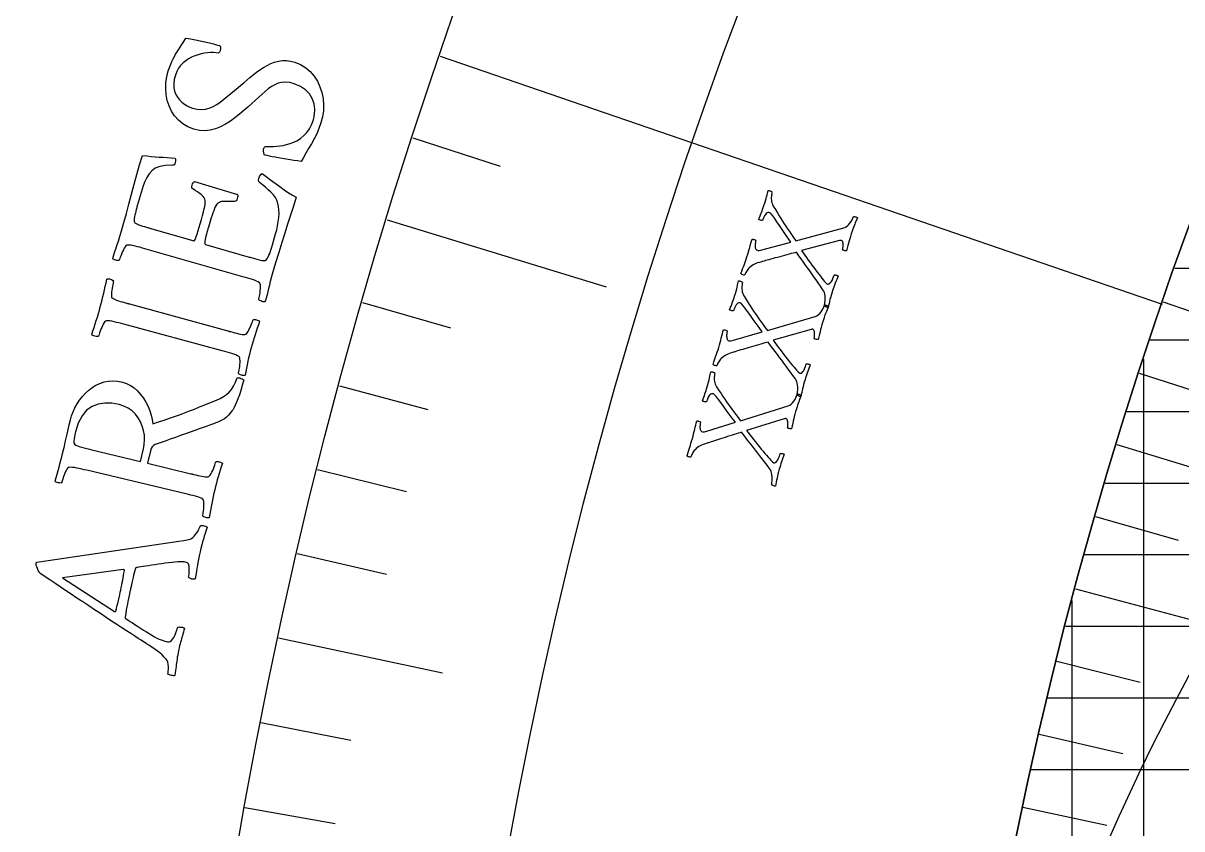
# Model space of a CAD drawing. Header units: millimetres. Extents: x -93 to 93, y -93 to 104.
# Drawn here: x -75.61 to -58.76, y 12.67 to 24.38 of the extents above; entities that cross this region are included whole.
import ezdxf

# ---------------------------------------------------------------- set-up
doc = ezdxf.new("R2010")
doc.units = ezdxf.units.MM
for name, color, linetype in [('ENGRAVE', 7, 'Continuous'), ('ENGRAVE_FINE', 8, 'Continuous'), ('TEXT', 5, 'Continuous')]:
    doc.layers.add(name, color=color, linetype=linetype)

msp = doc.modelspace()

# ---------------------------------------------------------------- linework, layer by layer
at = {"layer": 'ENGRAVE'}
for points in [[(-69.5443, 23.903), (-59.0471, 20.295)], [(-70.3183, 21.5199), (-67.134, 20.5454)], [(0, 20.8125), (-58.8666, 20.8125)], [(-60.31, 16.16), (-58.1991, 15.5944)], [(0, 15.6094), (-60.4548, 15.6094)], [(-71.8968, 15.4471), (-69.5093, 14.9341)]]:
    msp.add_lwpolyline(points, dxfattribs=at)
for radius in [90.65, 90.65, 88.2219, 83.7125, 83.7125, 80.1513, 73.5375, 73.5375, 69.6525, 62.4375, 62.4375]:
    msp.add_circle((0, 0), radius, dxfattribs=at)
for centre, radius, start in [((0, 0), 62.4375, 90), ((-31.2188, 0), 31.2188, 0)]:
    msp.add_arc(centre, radius, start, 180, dxfattribs=at)
at = {"layer": 'ENGRAVE_FINE'}
for points in [[(-69.9413, 22.7151), (-68.6745, 22.3036)], [(-70.675, 20.3178), (-69.3948, 19.9498)], [(-59.0358, 20.3277), (-57.8551, 19.9211)], [(0, 19.7719), (-59.2243, 19.7719)], [(-59.3156, 0), (-59.3156, 19.4961)], [(-59.3816, 19.2942), (-58.194, 18.9084)], [(-71.0113, 19.1091), (-69.7251, 18.763)], [(0, 18.7313), (-59.5616, 18.7313)], [(-59.7093, 18.255), (-58.5151, 17.8899)], [(-71.3271, 17.8942), (-70.0352, 17.5701)], [(0, 17.6906), (-59.8789, 17.6906)], [(-60.0188, 17.2101), (-58.8184, 16.8659)], [(-71.6224, 16.6734), (-70.325, 16.3714)], [(0, 16.65), (-60.1766, 16.65)], [(-60.3563, 0), (-60.3563, 15.9864)], [(-60.5828, 15.105), (-59.3712, 14.8029)], [(0, 14.5688), (-60.714, 14.5688)], [(-72.1504, 14.2155), (-70.8435, 13.958)], [(-60.8372, 14.0454), (-59.6205, 13.7645)], [(0, 13.5281), (-60.9543, 13.5281)], [(-72.3831, 12.9791), (-71.072, 12.744)], [(-61.0731, 12.9815), (-59.8516, 12.7219)]]:
    msp.add_lwpolyline(points, dxfattribs=at)
at = {"layer": 'TEXT'}
for points in [[(-73.4975, 23.6867), (-73.4802, 23.7377), (-73.4629, 23.7837), (-73.4455, 23.8246), (-73.4281, 23.8606), (-73.4101, 23.8941), (-73.3909, 23.9276), (-73.3705, 23.9613), (-73.3489, 23.995), (-73.3254, 24.0308), (-73.2997, 24.0709), (-73.2716, 24.1152), (-73.2411, 24.1637), (-73.1733, 24.1522), (-73.1048, 24.1392), (-73.0355, 24.1248), (-72.9656, 24.1089), (-72.8999, 24.0933), (-72.8431, 24.0794), (-72.7954, 24.0672), (-72.7566, 24.0569), (-72.7487, 24.0541), (-72.7432, 24.0478), (-72.7401, 24.0379), (-72.7392, 24.0246), (-72.7398, 24.0104), (-72.7411, 23.9978), (-72.7429, 23.9868), (-72.7454, 23.9774), (-72.75, 23.9664), (-72.7558, 23.9572), (-72.7629, 23.9498), (-72.7713, 23.9443), (-72.8046, 23.9495), (-72.8416, 23.9522), (-72.8822, 23.9523), (-72.9265, 23.9498), (-72.9727, 23.9442), (-73.0191, 23.9351), (-73.0658, 23.9224), (-73.1126, 23.9063), (-73.1585, 23.8863), (-73.2021, 23.8623), (-73.2436, 23.8342), (-73.2829, 23.802), (-73.3185, 23.7653), (-73.3488, 23.7239), (-73.3739, 23.6776), (-73.3937, 23.6266), (-73.4111, 23.5601), (-73.419, 23.4987), (-73.4172, 23.4423), (-73.4058, 23.3909), (-73.3871, 23.3443), (-73.3632, 23.3023), (-73.3341, 23.2649), (-73.2999, 23.232), (-73.2625, 23.2036), (-73.2243, 23.1796), (-73.185, 23.1601), (-73.1449, 23.1451), (-73.0802, 23.1294), (-73.0183, 23.1243), (-72.9591, 23.1298), (-72.9026, 23.1457), (-72.848, 23.1695), (-72.7944, 23.1989), (-72.7418, 23.2337), (-72.6902, 23.2739), (-72.639, 23.3169), (-72.5871, 23.3599), (-72.5348, 23.4029), (-72.482, 23.4459), (-72.4424, 23.4794), (-72.4009, 23.5146), (-72.3574, 23.5514), (-72.312, 23.59), (-72.2648, 23.6286), (-72.2162, 23.6658), (-72.1662, 23.7015), (-72.1147, 23.7357), (-72.0619, 23.7667), (-72.0077, 23.7924), (-71.9522, 23.813), (-71.8953, 23.8284), (-71.8374, 23.837), (-71.7786, 23.8374), (-71.7192, 23.8296), (-71.6589, 23.8135), (-71.5743, 23.7786), (-71.4991, 23.7329), (-71.4332, 23.6767), (-71.3766, 23.6099), (-71.3297, 23.5356), (-71.2926, 23.4568), (-71.2653, 23.3734), (-71.2479, 23.2854), (-71.2404, 23.1956), (-71.2431, 23.1066), (-71.2559, 23.0184), (-71.2788, 22.931), (-71.3072, 22.8504), (-71.3398, 22.7727), (-71.3764, 22.6979), (-71.4171, 22.626), (-71.4584, 22.5573), (-71.4967, 22.4919), (-71.532, 22.43), (-71.5643, 22.3715), (-71.6173, 22.3773), (-71.6719, 22.3843), (-71.7279, 22.3925), (-71.7855, 22.4017), (-71.8419, 22.4115), (-71.8947, 22.421), (-71.9439, 22.4303), (-71.9894, 22.4394), (-72.0289, 22.4477), (-72.0601, 22.4545), (-72.0828, 22.4598), (-72.0972, 22.4637), (-72.1026, 22.475), (-72.1072, 22.4868), (-72.1109, 22.499), (-72.1138, 22.5117), (-72.1155, 22.5244), (-72.1157, 22.5369), (-72.1143, 22.5491), (-72.1114, 22.5611), (-72.1052, 22.5743), (-72.0961, 22.5833), (-72.0841, 22.5881), (-72.0692, 22.5888), (-72.0413, 22.5871), (-72.008, 22.5868), (-71.9694, 22.5878), (-71.9255, 22.5902), (-71.8781, 22.595), (-71.8288, 22.6034), (-71.7777, 22.6153), (-71.7247, 22.6308), (-71.6719, 22.651), (-71.6213, 22.6768), (-71.5727, 22.7084), (-71.5263, 22.7457), (-71.4837, 22.7901), (-71.4464, 22.8428), (-71.4146, 22.904), (-71.3882, 22.9736), (-71.3702, 23.052), (-71.3671, 23.1297), (-71.3789, 23.2067), (-71.4055, 23.2831), (-71.4473, 23.3536), (-71.5045, 23.413), (-71.5773, 23.4613), (-71.6657, 23.4984), (-71.7324, 23.5159), (-71.794, 23.5232), (-71.8506, 23.5201), (-71.9021, 23.5067), (-71.9506, 23.4854), (-71.9981, 23.4586), (-72.0446, 23.4262), (-72.09, 23.3883), (-72.1357, 23.3468), (-72.1828, 23.3037), (-72.2313, 23.2588), (-72.2812, 23.2122), (-72.3397, 23.1611), (-72.4004, 23.1094), (-72.4632, 23.0571), (-72.5283, 23.0043), (-72.5957, 22.9545), (-72.6653, 22.9112), (-72.7373, 22.8744), (-72.8116, 22.844), (-72.888, 22.8236), (-72.9663, 22.8163), (-73.0465, 22.8224), (-73.1286, 22.8416), (-73.212, 22.8742), (-73.286, 22.9168), (-73.3506, 22.9695), (-73.4056, 23.0323), (-73.4511, 23.1026), (-73.4869, 23.1778), (-73.5129, 23.2578), (-73.5292, 23.3427), (-73.5358, 23.4297), (-73.5327, 23.516), (-73.5199, 23.6017), (-73.4975, 23.6867)], [(-74.1773, 21.3607), (-74.1423, 21.4841), (-74.1067, 21.614), (-74.0703, 21.7503), (-74.0331, 21.8929), (-73.995, 22.0377), (-73.9558, 22.1803), (-73.9157, 22.3207), (-73.8745, 22.4589), (-73.8101, 22.4495), (-73.7478, 22.4422), (-73.6877, 22.4369), (-73.6298, 22.4336), (-73.5726, 22.4311), (-73.5146, 22.4278), (-73.456, 22.4238), (-73.3966, 22.4191), (-73.3923, 22.4068), (-73.391, 22.392), (-73.3927, 22.3748), (-73.3975, 22.3553), (-73.405, 22.336), (-73.414, 22.3227), (-73.4243, 22.3154), (-73.436, 22.3143), (-73.5363, 22.3115), (-73.6201, 22.2975), (-73.6873, 22.2723), (-73.738, 22.2359), (-73.7776, 22.1906), (-73.8116, 22.1389), (-73.8401, 22.0809), (-73.8631, 22.0164), (-73.9494, 21.7247), (-73.953, 21.7121), (-73.9577, 21.695), (-73.9634, 21.6736), (-73.9701, 21.6477), (-73.977, 21.62), (-73.9829, 21.593), (-73.9879, 21.5666), (-73.992, 21.541), (-73.9943, 21.5181), (-73.9938, 21.5), (-73.9905, 21.4868), (-73.9843, 21.4784), (-73.9674, 21.4684), (-73.9475, 21.4588), (-73.9248, 21.4495), (-73.8992, 21.4405), (-73.8719, 21.4318), (-73.8442, 21.4231), (-73.8159, 21.4146), (-73.7872, 21.4061), (-73.7759, 21.4029), (-73.7659, 21.3999), (-73.7571, 21.3974), (-73.7497, 21.3952), (-73.129, 21.2152), (-73.122, 21.2162), (-73.1147, 21.2231), (-73.107, 21.236), (-73.099, 21.2549), (-73.0908, 21.2774), (-73.0827, 21.3014), (-73.0746, 21.3267), (-73.0666, 21.3535), (-73.0152, 21.5285), (-72.9989, 21.5853), (-72.9853, 21.6358), (-72.9746, 21.6798), (-72.9666, 21.7174), (-72.9618, 21.7499), (-72.9604, 21.7786), (-72.9625, 21.8034), (-72.9681, 21.8243), (-72.9771, 21.8429), (-72.9896, 21.8606), (-73.0056, 21.8776), (-73.0251, 21.8937), (-73.0484, 21.9103), (-73.0758, 21.9285), (-73.1074, 21.9485), (-73.143, 21.9702), (-73.1522, 21.9777), (-73.1568, 21.9894), (-73.1568, 22.0053), (-73.1524, 22.0255), (-73.1455, 22.0443), (-73.1375, 22.0595), (-73.1282, 22.071), (-73.1178, 22.0788), (-72.4923, 21.8899), (-72.4889, 21.8796), (-72.4883, 21.8664), (-72.4903, 21.8503), (-72.4951, 21.8313), (-72.5022, 21.8133), (-72.5111, 21.7999), (-72.5218, 21.7913), (-72.5343, 21.7874), (-72.5821, 21.7893), (-72.6229, 21.7903), (-72.6568, 21.7904), (-72.6838, 21.7895), (-72.7056, 21.7879), (-72.7239, 21.7857), (-72.7386, 21.7829), (-72.7498, 21.7795), (-72.7591, 21.7754), (-72.7678, 21.7704), (-72.7762, 21.7647), (-72.784, 21.7581), (-72.7937, 21.7486), (-72.804, 21.7333), (-72.8148, 21.7121), (-72.8262, 21.685), (-72.838, 21.6541), (-72.8497, 21.6216), (-72.8614, 21.5875), (-72.8732, 21.5518), (-72.8846, 21.5157), (-72.8955, 21.4807), (-72.9059, 21.4466), (-72.9157, 21.4136), (-72.9224, 21.3905), (-72.9293, 21.3659), (-72.9364, 21.3397), (-72.9437, 21.312), (-72.9506, 21.2844), (-72.9565, 21.2585), (-72.9614, 21.2345), (-72.9653, 21.2123), (-72.9672, 21.1933), (-72.9662, 21.1791), (-72.9621, 21.1696), (-72.9551, 21.1647), (-72.3208, 20.9807), (-72.317, 20.9796), (-72.3123, 20.9782), (-72.3067, 20.9766), (-72.3003, 20.9748), (-72.2747, 20.9675), (-72.2456, 20.9594), (-72.2131, 20.9505), (-72.1771, 20.9409), (-72.1431, 20.9327), (-72.1169, 20.9285), (-72.0983, 20.928), (-72.0874, 20.9314), (-72.0714, 20.9461), (-72.0573, 20.9635), (-72.0449, 20.9834), (-72.0343, 21.0059), (-72.0239, 21.0333), (-72.012, 21.0678), (-71.9988, 21.1095), (-71.9841, 21.1583), (-71.9372, 21.3173), (-71.9212, 21.3766), (-71.9082, 21.4365), (-71.8984, 21.4967), (-71.8915, 21.5575), (-71.8883, 21.6159), (-71.8894, 21.6692), (-71.8948, 21.7174), (-71.9046, 21.7604), (-71.9199, 21.8052), (-71.9417, 21.8473), (-71.9702, 21.8869), (-72.0052, 21.9239), (-72.0445, 21.9597), (-72.0859, 21.9956), (-72.1293, 22.0318), (-72.1747, 22.0681), (-72.1819, 22.0764), (-72.1853, 22.0881), (-72.1848, 22.1032), (-72.1805, 22.1219), (-72.1706, 22.1494), (-72.1598, 22.1712), (-72.148, 22.187), (-72.1351, 22.197), (-72.0737, 22.1515), (-72.0104, 22.1044), (-71.9452, 22.0557), (-71.8783, 22.0052), (-71.8124, 21.9573), (-71.7506, 21.9159), (-71.6928, 21.8811), (-71.639, 21.8528), (-71.6798, 21.7202), (-71.721, 21.5881), (-71.7628, 21.4567), (-71.805, 21.3258), (-71.8482, 21.1908), (-71.8928, 21.0471), (-71.9386, 20.8946), (-71.9857, 20.7333), (-72.0015, 20.6771), (-72.0158, 20.6238), (-72.0285, 20.5732), (-72.0397, 20.5254), (-72.0506, 20.4786), (-72.0624, 20.4312), (-72.0749, 20.3831), (-72.0884, 20.3343), (-72.0981, 20.3308), (-72.1099, 20.3299), (-72.1237, 20.3316), (-72.1396, 20.336), (-72.155, 20.3418), (-72.1675, 20.348), (-72.1772, 20.3545), (-72.1841, 20.3613), (-72.1809, 20.3737), (-72.1772, 20.3905), (-72.1729, 20.4117), (-72.1681, 20.4374), (-72.1636, 20.4651), (-72.1603, 20.4924), (-72.1583, 20.5194), (-72.1575, 20.5461), (-72.1584, 20.5699), (-72.1613, 20.588), (-72.1663, 20.6005), (-72.1733, 20.6074), (-72.1935, 20.6198), (-72.2172, 20.6315), (-72.2443, 20.6425), (-72.2748, 20.6529), (-72.3076, 20.6631), (-72.3418, 20.6735), (-72.3774, 20.684), (-72.4142, 20.6946), (-73.8379, 21.1015), (-73.875, 21.112), (-73.911, 21.1219), (-73.9461, 21.1314), (-73.9801, 21.1403), (-74.0123, 21.1477), (-74.0417, 21.1527), (-74.0683, 21.1552), (-74.0921, 21.1553), (-74.1031, 21.1534), (-74.1144, 21.1452), (-74.1261, 21.1308), (-74.1383, 21.1101), (-74.1503, 21.0859), (-74.162, 21.0608), (-74.1731, 21.0349), (-74.1838, 21.0082), (-74.1933, 20.9831), (-74.201, 20.9622), (-74.2067, 20.9455), (-74.2106, 20.933), (-74.2201, 20.9306), (-74.2317, 20.93), (-74.2457, 20.9312), (-74.2619, 20.9342), (-74.2777, 20.9388), (-74.2903, 20.9446), (-74.2999, 20.9517), (-74.3063, 20.96), (-74.2898, 21.0116), (-74.2731, 21.0627), (-74.2563, 21.1133), (-74.2394, 21.1634), (-74.2228, 21.2131), (-74.2069, 21.2626), (-74.1917, 21.3118), (-74.1773, 21.3607)], [(-65.0852, 20.9861), (-65.0739, 21.0217), (-65.0635, 21.0558), (-65.0539, 21.0886), (-65.0452, 21.12), (-65.0368, 21.1506), (-65.0284, 21.1809), (-65.0199, 21.2108), (-65.0114, 21.2405), (-65.0059, 21.2406), (-64.9985, 21.2396), (-64.9893, 21.2375), (-64.9783, 21.2341), (-64.9681, 21.2302), (-64.9611, 21.2263), (-64.9575, 21.2223), (-64.9571, 21.2183), (-64.9594, 21.2103), (-64.9617, 21.2003), (-64.9638, 21.1884), (-64.966, 21.1744), (-64.9675, 21.1596), (-64.9679, 21.145), (-64.9671, 21.1306), (-64.9651, 21.1163), (-64.9613, 21.1034), (-64.9549, 21.0929), (-64.9458, 21.085), (-64.9342, 21.0796), (-64.9219, 21.0773), (-64.9069, 21.0774), (-64.8892, 21.08), (-64.8688, 21.085), (-64.4493, 21.1984), (-64.4927, 21.2608), (-64.5346, 21.3217), (-64.575, 21.3811), (-64.614, 21.439), (-64.6503, 21.4924), (-64.6827, 21.5385), (-64.7112, 21.5773), (-64.7359, 21.6086), (-64.7399, 21.6129), (-64.7442, 21.6167), (-64.7487, 21.6198), (-64.7534, 21.6222), (-64.7577, 21.6242), (-64.761, 21.6256), (-64.7634, 21.6266), (-64.7649, 21.6272), (-64.7726, 21.6281), (-64.7818, 21.6261), (-64.7925, 21.6213), (-64.8046, 21.6137), (-64.8177, 21.6006), (-64.8309, 21.5795), (-64.8443, 21.5504), (-64.8579, 21.5132), (-64.8611, 21.5113), (-64.8666, 21.5108), (-64.8746, 21.5119), (-64.885, 21.5144), (-64.8957, 21.5177), (-64.9045, 21.5211), (-64.9115, 21.5246), (-64.9167, 21.5283), (-64.9054, 21.556), (-64.8947, 21.5821), (-64.8847, 21.6066), (-64.8753, 21.6295), (-64.8663, 21.6522), (-64.8573, 21.6762), (-64.8482, 21.7014), (-64.8391, 21.7279), (-64.8271, 21.7646), (-64.8165, 21.7985), (-64.8075, 21.8296), (-64.7999, 21.8577), (-64.7933, 21.8833), (-64.7873, 21.9066), (-64.7817, 21.9275), (-64.7767, 21.946), (-64.7713, 21.9463), (-64.7647, 21.9456), (-64.7566, 21.9441), (-64.7473, 21.9417), (-64.7381, 21.9383), (-64.7305, 21.9341), (-64.7247, 21.9288), (-64.7206, 21.9226), (-64.7222, 21.917), (-64.7241, 21.9084), (-64.7263, 21.8967), (-64.7289, 21.8818), (-64.7311, 21.8648), (-64.732, 21.8466), (-64.7317, 21.8271), (-64.7302, 21.8063), (-64.7268, 21.785), (-64.721, 21.7639), (-64.7128, 21.743), (-64.7023, 21.7222), (-64.6712, 21.6719), (-64.6423, 21.6249), (-64.6156, 21.5814), (-64.591, 21.5413), (-64.5673, 21.5031), (-64.5432, 21.4651), (-64.5187, 21.4275), (-64.4938, 21.3902), (-64.4674, 21.3514), (-64.4386, 21.3093), (-64.4072, 21.264), (-64.3734, 21.2154), (-63.6759, 21.4061), (-63.6513, 21.4153), (-63.6285, 21.4291), (-63.6073, 21.4477), (-63.5879, 21.4709), (-63.5707, 21.4962), (-63.5561, 21.521), (-63.5441, 21.5453), (-63.5348, 21.5692), (-63.5291, 21.5701), (-63.522, 21.5695), (-63.5135, 21.5675), (-63.5035, 21.564), (-63.4939, 21.5602), (-63.4866, 21.5569), (-63.4815, 21.5543), (-63.4788, 21.5524), (-63.49, 21.5255), (-63.5005, 21.5005), (-63.5101, 21.4775), (-63.519, 21.4564), (-63.5276, 21.435), (-63.5367, 21.4114), (-63.546, 21.3854), (-63.5558, 21.357), (-63.5687, 21.3179), (-63.5804, 21.2812), (-63.5908, 21.247), (-63.5999, 21.2152), (-63.6088, 21.1833), (-63.6185, 21.1489), (-63.6288, 21.1117), (-63.6398, 21.072), (-63.6459, 21.0702), (-63.6537, 21.07), (-63.6631, 21.0715), (-63.6742, 21.0746), (-63.6844, 21.0785), (-63.6914, 21.0825), (-63.695, 21.0864), (-63.6954, 21.0904), (-63.6935, 21.0973), (-63.6917, 21.1064), (-63.6901, 21.1176), (-63.6886, 21.1308), (-63.6876, 21.1451), (-63.6876, 21.1593), (-63.6887, 21.1734), (-63.6907, 21.1874), (-63.694, 21.2), (-63.6989, 21.2098), (-63.7054, 21.2169), (-63.7135, 21.2213), (-63.7157, 21.2218), (-63.7185, 21.2221), (-63.7217, 21.2222), (-63.7254, 21.2219), (-63.7292, 21.2215), (-63.7327, 21.2208), (-63.7358, 21.2199), (-63.7386, 21.2187), (-64.2923, 21.0739), (-64.2701, 21.0419), (-64.2465, 21.0085), (-64.2215, 20.9737), (-64.1952, 20.9375), (-64.1683, 20.9009), (-64.1417, 20.8649), (-64.1153, 20.8293), (-64.0892, 20.7943), (-64.0638, 20.7607), (-64.0399, 20.7295), (-64.0174, 20.7007), (-63.9963, 20.6743), (-63.9774, 20.6511), (-63.9616, 20.632), (-63.949, 20.6168), (-63.9394, 20.6057), (-63.9375, 20.6038), (-63.9352, 20.6016), (-63.9325, 20.5989), (-63.9294, 20.5959), (-63.9258, 20.5928), (-63.9219, 20.5902), (-63.9175, 20.588), (-63.9128, 20.5862), (-63.9033, 20.5854), (-63.8929, 20.589), (-63.8815, 20.597), (-63.8691, 20.6092), (-63.8562, 20.6269), (-63.8432, 20.6511), (-63.8302, 20.6818), (-63.8171, 20.7191), (-63.8114, 20.7202), (-63.8041, 20.7201), (-63.7954, 20.7188), (-63.785, 20.7163), (-63.7752, 20.7133), (-63.7677, 20.7105), (-63.7627, 20.7077), (-63.7602, 20.705), (-63.7708, 20.6788), (-63.7814, 20.6524), (-63.7919, 20.6256), (-63.8023, 20.5986), (-63.8125, 20.5715), (-63.8222, 20.5445), (-63.8315, 20.5176), (-63.8403, 20.4908), (-63.8517, 20.4545), (-63.8619, 20.4209), (-63.8708, 20.3898), (-63.8784, 20.3613), (-63.8855, 20.3338), (-63.8925, 20.3058), (-63.8996, 20.2773), (-63.9067, 20.2483), (-63.9129, 20.2485), (-63.9201, 20.25), (-63.9284, 20.2529), (-63.9379, 20.257), (-63.9468, 20.2614), (-63.9537, 20.265), (-63.9585, 20.2679), (-63.9612, 20.2699), (-63.9597, 20.276), (-63.9578, 20.2865), (-63.9555, 20.3014), (-63.9528, 20.3206), (-63.9504, 20.3426), (-63.9493, 20.3659), (-63.9495, 20.3903), (-63.9509, 20.416), (-63.9542, 20.4413), (-63.9603, 20.4646), (-63.969, 20.4859), (-63.9805, 20.5052), (-64.0157, 20.556), (-64.0495, 20.6045), (-64.0818, 20.6506), (-64.1127, 20.6944), (-64.1429, 20.737), (-64.1732, 20.7795), (-64.2037, 20.822), (-64.2344, 20.8645), (-64.2656, 20.9078), (-64.298, 20.9532), (-64.3316, 21.0004), (-64.3663, 21.0496), (-64.389, 21.044), (-64.4144, 21.0374), (-64.4425, 21.03), (-64.4732, 21.0216), (-64.5055, 21.0126), (-64.5386, 21.0036), (-64.5724, 20.9946), (-64.6068, 20.9855), (-64.6411, 20.9764), (-64.6742, 20.9675), (-64.7061, 20.9587), (-64.7369, 20.9501), (-64.7657, 20.942), (-64.7918, 20.9347), (-64.8152, 20.9281), (-64.8359, 20.9223), (-64.8527, 20.9175), (-64.8648, 20.9142), (-64.872, 20.9121), (-64.8745, 20.9114), (-64.9041, 20.9034), (-64.9308, 20.8949), (-64.9547, 20.8859), (-64.9757, 20.8763), (-64.9952, 20.8657), (-65.0143, 20.8535), (-65.0332, 20.8396), (-65.0517, 20.8241), (-65.0634, 20.8129), (-65.0743, 20.8005), (-65.0844, 20.7868), (-65.0936, 20.7719), (-65.1016, 20.7572), (-65.1082, 20.7441), (-65.1133, 20.7326), (-65.1169, 20.7227), (-65.1196, 20.7197), (-65.1248, 20.7186), (-65.1328, 20.7195), (-65.1434, 20.7223), (-65.1542, 20.7263), (-65.1627, 20.7306), (-65.1688, 20.7354), (-65.1727, 20.7405), (-65.1605, 20.7751), (-65.149, 20.8071), (-65.1382, 20.8364), (-65.1281, 20.863), (-65.1181, 20.8896), (-65.1076, 20.919), (-65.0967, 20.9512), (-65.0852, 20.9861)], [(-74.4863, 20.257), (-74.4729, 20.3075), (-74.4603, 20.3576), (-74.4484, 20.4071), (-74.4374, 20.4561), (-74.4265, 20.5054), (-74.415, 20.5558), (-74.403, 20.6071), (-74.3904, 20.6595), (-74.3806, 20.6633), (-74.3688, 20.6643), (-74.355, 20.6627), (-74.3391, 20.6585), (-74.3237, 20.6526), (-74.3111, 20.6464), (-74.3014, 20.6399), (-74.2946, 20.6329), (-74.2978, 20.6202), (-74.3015, 20.6029), (-74.3059, 20.5811), (-74.3107, 20.5547), (-74.3155, 20.5264), (-74.3193, 20.4988), (-74.3222, 20.4719), (-74.3242, 20.4457), (-74.3245, 20.4223), (-74.322, 20.4038), (-74.3167, 20.3901), (-74.3088, 20.3814), (-74.2917, 20.3716), (-74.2717, 20.3623), (-74.2488, 20.3533), (-74.2231, 20.3447), (-74.1953, 20.3363), (-74.1661, 20.3277), (-74.1356, 20.319), (-74.1037, 20.3101), (-74.0986, 20.3087), (-74.0934, 20.3073), (-74.0883, 20.3059), (-74.0832, 20.3045), (-74.078, 20.3031), (-74.0729, 20.3017), (-74.0677, 20.3003), (-74.0626, 20.2989), (-72.6346, 19.9075), (-72.6295, 19.9061), (-72.6243, 19.9047), (-72.6192, 19.9033), (-72.614, 19.9019), (-72.6089, 19.9004), (-72.6038, 19.899), (-72.5986, 19.8976), (-72.5935, 19.8962), (-72.5617, 19.8876), (-72.5313, 19.8796), (-72.5024, 19.8723), (-72.4749, 19.8655), (-72.4491, 19.86), (-72.4255, 19.8561), (-72.4038, 19.854), (-72.3843, 19.8535), (-72.3743, 19.8572), (-72.3634, 19.8661), (-72.3514, 19.8801), (-72.3385, 19.8994), (-72.3256, 19.9219), (-72.3134, 19.9455), (-72.3021, 19.9703), (-72.2916, 19.9962), (-72.2824, 20.0206), (-72.275, 20.041), (-72.2695, 20.0573), (-72.2658, 20.0695), (-72.2564, 20.0718), (-72.2447, 20.0723), (-72.2308, 20.0711), (-72.2146, 20.0681), (-72.1988, 20.0635), (-72.1861, 20.0579), (-72.1765, 20.051), (-72.17, 20.0429), (-72.1872, 19.9935), (-72.204, 19.945), (-72.2202, 19.8976), (-72.2358, 19.8511), (-72.251, 19.8047), (-72.2656, 19.7575), (-72.2798, 19.7095), (-72.2934, 19.6607), (-72.3061, 19.6128), (-72.3182, 19.5644), (-72.3297, 19.5153), (-72.3407, 19.4656), (-72.3513, 19.4154), (-72.3618, 19.3647), (-72.3721, 19.3135), (-72.3823, 19.2618), (-72.392, 19.2581), (-72.4038, 19.257), (-72.4176, 19.2586), (-72.4335, 19.2627), (-72.449, 19.2683), (-72.4617, 19.2743), (-72.4715, 19.2806), (-72.4784, 19.2874), (-72.4754, 19.2998), (-72.472, 19.3167), (-72.468, 19.3379), (-72.4636, 19.3637), (-72.4595, 19.3914), (-72.4566, 19.4188), (-72.455, 19.4458), (-72.4546, 19.4725), (-72.4558, 19.4963), (-72.459, 19.5143), (-72.4642, 19.5268), (-72.4713, 19.5336), (-72.4917, 19.5456), (-72.5155, 19.557), (-72.5428, 19.5676), (-72.5734, 19.5776), (-72.6064, 19.5873), (-72.6408, 19.5972), (-72.6765, 19.6071), (-72.7135, 19.6172), (-74.1431, 20.0029), (-74.1803, 20.0128), (-74.2165, 20.0223), (-74.2517, 20.0312), (-74.2858, 20.0396), (-74.3181, 20.0465), (-74.3476, 20.0511), (-74.3742, 20.0532), (-74.3981, 20.053), (-74.409, 20.0509), (-74.4202, 20.0425), (-74.4317, 20.0279), (-74.4435, 20.0071), (-74.4552, 19.9827), (-74.4665, 19.9575), (-74.4772, 19.9314), (-74.4875, 19.9045), (-74.4967, 19.8793), (-74.504, 19.8583), (-74.5095, 19.8415), (-74.5132, 19.8289), (-74.5226, 19.8263), (-74.5343, 19.8256), (-74.5483, 19.8266), (-74.5645, 19.8294), (-74.5804, 19.8337), (-74.5931, 19.8393), (-74.6028, 19.8462), (-74.6093, 19.8544), (-74.5935, 19.9063), (-74.5776, 19.9577), (-74.5616, 20.0085), (-74.5454, 20.0589), (-74.5295, 20.1088), (-74.5144, 20.1585), (-74.5, 20.2079), (-74.4863, 20.257)], [(-65.4958, 19.6674), (-65.4852, 19.7032), (-65.4754, 19.7376), (-65.4665, 19.7706), (-65.4584, 19.8022), (-65.4507, 19.8329), (-65.4429, 19.8633), (-65.435, 19.8935), (-65.4271, 19.9233), (-65.4216, 19.9236), (-65.4142, 19.9227), (-65.405, 19.9207), (-65.3939, 19.9176), (-65.3836, 19.9139), (-65.3765, 19.9101), (-65.3728, 19.9062), (-65.3724, 19.9022), (-65.3745, 19.8942), (-65.3765, 19.8841), (-65.3785, 19.8721), (-65.3803, 19.8582), (-65.3816, 19.8433), (-65.3816, 19.8287), (-65.3805, 19.8143), (-65.3783, 19.8001), (-65.3742, 19.7872), (-65.3676, 19.7769), (-65.3584, 19.7692), (-65.3467, 19.764), (-65.3343, 19.7619), (-65.3193, 19.7623), (-65.3017, 19.7653), (-65.2814, 19.7707), (-64.8643, 19.8925), (-64.9089, 19.9541), (-64.952, 20.0141), (-64.9936, 20.0727), (-65.0338, 20.1298), (-65.0712, 20.1825), (-65.1045, 20.2279), (-65.1338, 20.2661), (-65.1591, 20.2969), (-65.1632, 20.3012), (-65.1675, 20.3048), (-65.1721, 20.3078), (-65.1768, 20.3102), (-65.1811, 20.312), (-65.1845, 20.3134), (-65.187, 20.3144), (-65.1884, 20.3149), (-65.1961, 20.3157), (-65.2053, 20.3135), (-65.2159, 20.3085), (-65.2279, 20.3006), (-65.2407, 20.2873), (-65.2535, 20.2659), (-65.2663, 20.2365), (-65.2791, 20.1991), (-65.2822, 20.1971), (-65.2878, 20.1965), (-65.2958, 20.1974), (-65.3062, 20.1997), (-65.317, 20.2028), (-65.3259, 20.206), (-65.3329, 20.2094), (-65.3382, 20.2129), (-65.3275, 20.2408), (-65.3173, 20.2672), (-65.3078, 20.2919), (-65.2989, 20.315), (-65.2903, 20.3379), (-65.2818, 20.362), (-65.2732, 20.3874), (-65.2647, 20.4141), (-65.2534, 20.4511), (-65.2435, 20.4852), (-65.2351, 20.5164), (-65.2281, 20.5447), (-65.222, 20.5704), (-65.2164, 20.5938), (-65.2113, 20.6148), (-65.2066, 20.6335), (-65.2013, 20.6338), (-65.1946, 20.6333), (-65.1866, 20.6319), (-65.1772, 20.6297), (-65.1679, 20.6265), (-65.1603, 20.6224), (-65.1544, 20.6173), (-65.1502, 20.6111), (-65.1516, 20.6056), (-65.1533, 20.5969), (-65.1553, 20.5851), (-65.1576, 20.5702), (-65.1594, 20.5532), (-65.16, 20.5349), (-65.1593, 20.5154), (-65.1573, 20.4947), (-65.1535, 20.4735), (-65.1473, 20.4525), (-65.1387, 20.4317), (-65.1277, 20.4111), (-65.0957, 20.3615), (-65.0658, 20.3151), (-65.0382, 20.2722), (-65.0128, 20.2326), (-64.9883, 20.1948), (-64.9635, 20.1574), (-64.9382, 20.1202), (-64.9126, 20.0834), (-64.8855, 20.0452), (-64.8558, 20.0037), (-64.8235, 19.959), (-64.7887, 19.9111), (-64.0952, 20.1159), (-64.0708, 20.1255), (-64.0482, 20.1398), (-64.0275, 20.1588), (-64.0086, 20.1824), (-63.9918, 20.208), (-63.9778, 20.2332), (-63.9663, 20.2577), (-63.9574, 20.2818), (-63.9518, 20.2828), (-63.9446, 20.2823), (-63.9361, 20.2805), (-63.926, 20.2772), (-63.9163, 20.2736), (-63.909, 20.2705), (-63.9039, 20.268), (-63.9011, 20.2661), (-63.9118, 20.239), (-63.9217, 20.2138), (-63.9309, 20.1906), (-63.9393, 20.1693), (-63.9475, 20.1478), (-63.9561, 20.1239), (-63.9649, 20.0977), (-63.9741, 20.0692), (-63.9862, 20.0298), (-63.9972, 19.9929), (-64.0069, 19.9585), (-64.0154, 19.9265), (-64.0237, 19.8945), (-64.0326, 19.8598), (-64.0422, 19.8225), (-64.0524, 19.7825), (-64.0585, 19.7806), (-64.0662, 19.7803), (-64.0756, 19.7816), (-64.0868, 19.7845), (-64.0971, 19.7882), (-64.1041, 19.792), (-64.1078, 19.7959), (-64.1083, 19.7998), (-64.1065, 19.8068), (-64.1049, 19.8159), (-64.1035, 19.8271), (-64.1023, 19.8404), (-64.1016, 19.8546), (-64.1019, 19.8688), (-64.1033, 19.8829), (-64.1055, 19.8969), (-64.1091, 19.9094), (-64.1142, 19.9192), (-64.1209, 19.9261), (-64.1291, 19.9303), (-64.1313, 19.9308), (-64.134, 19.931), (-64.1373, 19.931), (-64.141, 19.9307), (-64.1447, 19.9302), (-64.1482, 19.9294), (-64.1513, 19.9284), (-64.1541, 19.9272), (-64.7048, 19.7713), (-64.6819, 19.7397), (-64.6576, 19.7068), (-64.632, 19.6725), (-64.6049, 19.6369), (-64.5773, 19.6008), (-64.55, 19.5653), (-64.5229, 19.5303), (-64.496, 19.4958), (-64.47, 19.4627), (-64.4454, 19.432), (-64.4223, 19.4037), (-64.4007, 19.3778), (-64.3814, 19.355), (-64.3652, 19.3361), (-64.3523, 19.3212), (-64.3425, 19.3103), (-64.3406, 19.3085), (-64.3382, 19.3063), (-64.3355, 19.3037), (-64.3323, 19.3007), (-64.3287, 19.2977), (-64.3247, 19.2951), (-64.3203, 19.293), (-64.3155, 19.2913), (-64.306, 19.2908), (-64.2957, 19.2946), (-64.2844, 19.3027), (-64.2723, 19.3152), (-64.2597, 19.3332), (-64.2473, 19.3576), (-64.2348, 19.3886), (-64.2225, 19.4261), (-64.2168, 19.4273), (-64.2096, 19.4274), (-64.2008, 19.4263), (-64.1904, 19.424), (-64.1805, 19.4212), (-64.173, 19.4185), (-64.1679, 19.4158), (-64.1653, 19.4132), (-64.1754, 19.3868), (-64.1854, 19.3601), (-64.1954, 19.3332), (-64.2053, 19.3059), (-64.2149, 19.2786), (-64.2241, 19.2514), (-64.2328, 19.2244), (-64.2411, 19.1974), (-64.2518, 19.1609), (-64.2613, 19.1271), (-64.2695, 19.0958), (-64.2766, 19.0672), (-64.2831, 19.0396), (-64.2896, 19.0114), (-64.2961, 18.9828), (-64.3026, 18.9536), (-64.3087, 18.9537), (-64.316, 18.9551), (-64.3244, 18.9578), (-64.3339, 18.9617), (-64.3429, 18.966), (-64.3499, 18.9694), (-64.3547, 18.9721), (-64.3575, 18.9741), (-64.3561, 18.9803), (-64.3545, 18.9908), (-64.3524, 19.0057), (-64.3501, 19.025), (-64.3482, 19.0471), (-64.3476, 19.0703), (-64.3482, 19.0948), (-64.3501, 19.1204), (-64.354, 19.1456), (-64.3605, 19.1688), (-64.3697, 19.1899), (-64.3815, 19.209), (-64.4178, 19.2591), (-64.4525, 19.3068), (-64.4858, 19.3523), (-64.5175, 19.3955), (-64.5486, 19.4375), (-64.5798, 19.4794), (-64.6111, 19.5212), (-64.6426, 19.5631), (-64.6747, 19.6058), (-64.7081, 19.6504), (-64.7425, 19.697), (-64.7782, 19.7455), (-64.8009, 19.7394), (-64.8261, 19.7324), (-64.854, 19.7243), (-64.8845, 19.7153), (-64.9167, 19.7057), (-64.9496, 19.696), (-64.9832, 19.6863), (-65.0174, 19.6765), (-65.0515, 19.6667), (-65.0844, 19.6572), (-65.1161, 19.6478), (-65.1467, 19.6386), (-65.1754, 19.6298), (-65.2013, 19.622), (-65.2246, 19.6149), (-65.2451, 19.6087), (-65.2619, 19.6036), (-65.2739, 19.6), (-65.2811, 19.5978), (-65.2835, 19.5971), (-65.313, 19.5885), (-65.3395, 19.5794), (-65.3632, 19.5699), (-65.3841, 19.56), (-65.4033, 19.5489), (-65.4222, 19.5363), (-65.4407, 19.5221), (-65.459, 19.5062), (-65.4705, 19.4948), (-65.4811, 19.4821), (-65.4909, 19.4683), (-65.4998, 19.4532), (-65.5075, 19.4383), (-65.5138, 19.4251), (-65.5187, 19.4135), (-65.5221, 19.4035), (-65.5247, 19.4004), (-65.53, 19.3992), (-65.5379, 19.3999), (-65.5486, 19.4025), (-65.5594, 19.4063), (-65.568, 19.4105), (-65.5743, 19.4151), (-65.5782, 19.4201), (-65.5667, 19.455), (-65.5559, 19.4872), (-65.5456, 19.5167), (-65.5361, 19.5435), (-65.5267, 19.5704), (-65.5168, 19.5999), (-65.5065, 19.6323), (-65.4958, 19.6674)], [(-74.9206, 18.6161), (-74.9036, 18.674), (-74.8817, 18.7316), (-74.8548, 18.7889), (-74.8228, 18.8458), (-74.7865, 18.9008), (-74.7465, 18.9522), (-74.7027, 19.0001), (-74.6553, 19.0444), (-74.6043, 19.0838), (-74.5501, 19.117), (-74.4927, 19.1439), (-74.4321, 19.1645), (-74.3685, 19.1775), (-74.3026, 19.1814), (-74.2341, 19.1763), (-74.1631, 19.1622), (-74.1045, 19.1425), (-74.0489, 19.1146), (-73.9963, 19.0784), (-73.9468, 19.034), (-73.9011, 18.9836), (-73.8601, 18.9294), (-73.8236, 18.8713), (-73.7918, 18.8094), (-73.7654, 18.7458), (-73.7452, 18.6827), (-73.7313, 18.6201), (-73.7236, 18.5579), (-73.6398, 18.5842), (-73.5593, 18.6103), (-73.482, 18.6362), (-73.4079, 18.662), (-73.3355, 18.688), (-73.263, 18.7149), (-73.1905, 18.7427), (-73.118, 18.7712), (-73.0435, 18.801), (-72.9652, 18.8325), (-72.8829, 18.8656), (-72.7968, 18.9004), (-72.7421, 18.9253), (-72.6931, 18.9532), (-72.6497, 18.9842), (-72.6119, 19.0182), (-72.5784, 19.0576), (-72.5479, 19.1048), (-72.5203, 19.1598), (-72.4956, 19.2227), (-72.4858, 19.226), (-72.4736, 19.2259), (-72.4591, 19.2226), (-72.4423, 19.2158), (-72.4262, 19.2081), (-72.4139, 19.2019), (-72.4053, 19.1971), (-72.4004, 19.1938), (-72.4223, 19.1141), (-72.4437, 19.0419), (-72.4647, 18.977), (-72.4854, 18.9195), (-72.5052, 18.8696), (-72.5237, 18.8272), (-72.5408, 18.7924), (-72.5567, 18.7653), (-72.5693, 18.7485), (-72.5848, 18.7289), (-72.6032, 18.7063), (-72.6243, 18.6809), (-72.6496, 18.6549), (-72.6807, 18.6307), (-72.7174, 18.6085), (-72.7598, 18.5882), (-72.78, 18.5801), (-72.8077, 18.5695), (-72.8429, 18.5561), (-72.8857, 18.5401), (-72.9347, 18.522), (-72.9887, 18.5024), (-73.0476, 18.4813), (-73.1115, 18.4586), (-73.1789, 18.4348), (-73.2487, 18.41), (-73.3206, 18.3844), (-73.3949, 18.3579), (-73.4698, 18.3312), (-73.5439, 18.3052), (-73.6171, 18.2798), (-73.6894, 18.2551), (-73.7117, 18.2427), (-73.7303, 18.2229), (-73.7452, 18.1958), (-73.7565, 18.1614), (-73.7998, 17.9846), (-73.1719, 17.8316), (-73.1667, 17.8303), (-73.1616, 17.829), (-73.1564, 17.8278), (-73.1512, 17.8265), (-73.146, 17.8253), (-73.1409, 17.824), (-73.1357, 17.8227), (-73.1305, 17.8215), (-73.0985, 17.8138), (-73.0679, 17.8067), (-73.0387, 17.8001), (-73.0111, 17.7942), (-72.9852, 17.7893), (-72.9614, 17.7862), (-72.9397, 17.7846), (-72.9202, 17.7847), (-72.9103, 17.7887), (-72.8996, 17.7979), (-72.8881, 17.8123), (-72.8757, 17.832), (-72.8634, 17.8548), (-72.8519, 17.8787), (-72.8413, 17.9038), (-72.8316, 17.93), (-72.8231, 17.9547), (-72.8163, 17.9752), (-72.8112, 17.9917), (-72.8078, 18.004), (-72.7985, 18.0066), (-72.7869, 18.0074), (-72.7729, 18.0066), (-72.7566, 18.004), (-72.7407, 18), (-72.7278, 17.9946), (-72.718, 17.988), (-72.7113, 17.9801), (-72.7272, 17.9302), (-72.7425, 17.8813), (-72.7574, 17.8334), (-72.7717, 17.7866), (-72.7855, 17.7398), (-72.7988, 17.6922), (-72.8116, 17.6438), (-72.8238, 17.5946), (-72.8351, 17.5464), (-72.8458, 17.4976), (-72.856, 17.4482), (-72.8655, 17.3982), (-72.8747, 17.3477), (-72.8837, 17.2967), (-72.8926, 17.2453), (-72.9014, 17.1933), (-72.911, 17.1894), (-72.9227, 17.188), (-72.9366, 17.1891), (-72.9526, 17.1927), (-72.9682, 17.1979), (-72.981, 17.2035), (-72.991, 17.2096), (-72.9981, 17.2161), (-72.9955, 17.2287), (-72.9925, 17.2456), (-72.9892, 17.267), (-72.9855, 17.2928), (-72.9822, 17.3207), (-72.9801, 17.3481), (-72.9793, 17.3752), (-72.9796, 17.4019), (-72.9815, 17.4256), (-72.9852, 17.4436), (-72.9907, 17.4559), (-72.998, 17.4625), (-73.0188, 17.4739), (-73.0429, 17.4846), (-73.0705, 17.4945), (-73.1014, 17.5036), (-73.1346, 17.5123), (-73.1693, 17.5212), (-73.2052, 17.5301), (-73.2425, 17.5392), (-74.6833, 17.8805), (-74.7208, 17.8894), (-74.7573, 17.8977), (-74.7927, 17.9056), (-74.8271, 17.9131), (-74.8595, 17.9191), (-74.8891, 17.9228), (-74.9158, 17.9242), (-74.9396, 17.9233), (-74.9505, 17.9208), (-74.9615, 17.9122), (-74.9726, 17.8973), (-74.9838, 17.8761), (-74.9948, 17.8515), (-75.0052, 17.8263), (-75.0151, 17.8005), (-75.0244, 17.7741), (-75.0327, 17.7494), (-75.0393, 17.7287), (-75.0442, 17.7121), (-75.0475, 17.6995), (-75.0569, 17.6967), (-75.0685, 17.6956), (-75.0825, 17.6962), (-75.0988, 17.6985), (-75.1148, 17.7024), (-75.1277, 17.7077), (-75.1375, 17.7143), (-75.1443, 17.7223), (-75.13, 17.7745), (-75.1157, 17.826), (-75.1012, 17.8767), (-75.0867, 17.9267), (-75.0724, 17.9763), (-75.0588, 18.0259), (-75.0459, 18.0753), (-75.0336, 18.1247), (-75.0213, 18.1769), (-75.0088, 18.2311), (-74.9962, 18.2874), (-74.9835, 18.3458), (-74.9701, 18.4073), (-74.9551, 18.4728), (-74.9386, 18.5424), (-74.9206, 18.6161)], [(-65.8796, 18.3408), (-65.8697, 18.3768), (-65.8607, 18.4114), (-65.8524, 18.4446), (-65.8449, 18.4763), (-65.8378, 18.5072), (-65.8307, 18.5377), (-65.8234, 18.568), (-65.8161, 18.598), (-65.8106, 18.5984), (-65.8032, 18.5977), (-65.7939, 18.5959), (-65.7828, 18.593), (-65.7724, 18.5895), (-65.7653, 18.5858), (-65.7615, 18.582), (-65.761, 18.578), (-65.7629, 18.5699), (-65.7647, 18.5598), (-65.7664, 18.5478), (-65.768, 18.5338), (-65.7689, 18.519), (-65.7687, 18.5043), (-65.7673, 18.4899), (-65.7648, 18.4758), (-65.7605, 18.463), (-65.7536, 18.4529), (-65.7443, 18.4453), (-65.7325, 18.4403), (-65.7201, 18.4385), (-65.7051, 18.4392), (-65.6875, 18.4425), (-65.6673, 18.4484), (-65.2528, 18.5786), (-65.2986, 18.6392), (-65.3429, 18.6984), (-65.3857, 18.7561), (-65.427, 18.8124), (-65.4655, 18.8643), (-65.4997, 18.9091), (-65.5298, 18.9466), (-65.5556, 18.9769), (-65.5599, 18.9811), (-65.5643, 18.9847), (-65.5689, 18.9876), (-65.5736, 18.9898), (-65.578, 18.9916), (-65.5815, 18.9929), (-65.5839, 18.9938), (-65.5854, 18.9943), (-65.5931, 18.9949), (-65.6022, 18.9926), (-65.6127, 18.9874), (-65.6246, 18.9792), (-65.637, 18.9657), (-65.6494, 18.944), (-65.6616, 18.9144), (-65.6737, 18.8767), (-65.6768, 18.8746), (-65.6824, 18.8739), (-65.6904, 18.8747), (-65.7008, 18.8768), (-65.7116, 18.8797), (-65.7206, 18.8827), (-65.7277, 18.8859), (-65.7331, 18.8893), (-65.7229, 18.9175), (-65.7133, 18.944), (-65.7043, 18.9689), (-65.6958, 18.9921), (-65.6877, 19.0152), (-65.6797, 19.0396), (-65.6716, 19.0651), (-65.6636, 19.092), (-65.6531, 19.1292), (-65.6439, 19.1634), (-65.6361, 19.1948), (-65.6297, 19.2233), (-65.6241, 19.2491), (-65.619, 19.2726), (-65.6143, 19.2937), (-65.61, 19.3125), (-65.6047, 19.3129), (-65.598, 19.3125), (-65.5899, 19.3113), (-65.5805, 19.3093), (-65.5711, 19.3063), (-65.5635, 19.3023), (-65.5574, 19.2973), (-65.5531, 19.2913), (-65.5544, 19.2857), (-65.556, 19.277), (-65.5577, 19.2651), (-65.5597, 19.2502), (-65.5612, 19.2331), (-65.5614, 19.2149), (-65.5603, 19.1954), (-65.5579, 19.1747), (-65.5537, 19.1536), (-65.5471, 19.1327), (-65.5381, 19.1121), (-65.5266, 19.0918), (-65.4936, 19.0427), (-65.4628, 18.997), (-65.4343, 18.9546), (-65.4081, 18.9156), (-65.3829, 18.8783), (-65.3573, 18.8414), (-65.3313, 18.8048), (-65.3049, 18.7685), (-65.277, 18.7308), (-65.2465, 18.6899), (-65.2134, 18.6459), (-65.1776, 18.5986), (-64.4883, 18.8174), (-64.4642, 18.8276), (-64.4419, 18.8423), (-64.4215, 18.8617), (-64.4031, 18.8857), (-64.3869, 18.9117), (-64.3733, 18.937), (-64.3623, 18.9618), (-64.354, 18.9861), (-64.3483, 18.9872), (-64.3412, 18.9869), (-64.3326, 18.9852), (-64.3224, 18.9822), (-64.3127, 18.9787), (-64.3053, 18.9758), (-64.3001, 18.9734), (-64.2973, 18.9715), (-64.3074, 18.9442), (-64.3169, 18.9188), (-64.3256, 18.8954), (-64.3336, 18.874), (-64.3414, 18.8523), (-64.3494, 18.8283), (-64.3578, 18.8019), (-64.3663, 18.7732), (-64.3777, 18.7336), (-64.3879, 18.6964), (-64.3969, 18.6618), (-64.4047, 18.6297), (-64.4124, 18.5975), (-64.4206, 18.5627), (-64.4294, 18.5252), (-64.4388, 18.485), (-64.4448, 18.483), (-64.4526, 18.4825), (-64.4621, 18.4836), (-64.4732, 18.4862), (-64.4836, 18.4898), (-64.4907, 18.4934), (-64.4945, 18.4972), (-64.495, 18.5011), (-64.4934, 18.5082), (-64.492, 18.5173), (-64.4908, 18.5285), (-64.4899, 18.5418), (-64.4895, 18.5561), (-64.4901, 18.5703), (-64.4917, 18.5843), (-64.4943, 18.5983), (-64.4981, 18.6107), (-64.5034, 18.6204), (-64.5102, 18.6272), (-64.5185, 18.6312), (-64.5207, 18.6317), (-64.5234, 18.6318), (-64.5267, 18.6317), (-64.5304, 18.6314), (-64.5341, 18.6308), (-64.5376, 18.63), (-64.5407, 18.6289), (-64.5434, 18.6276), (-65.0909, 18.4606), (-65.0673, 18.4295), (-65.0424, 18.397), (-65.0161, 18.3633), (-64.9883, 18.3282), (-64.96, 18.2928), (-64.9319, 18.2578), (-64.9041, 18.2233), (-64.8766, 18.1894), (-64.8499, 18.1568), (-64.8247, 18.1267), (-64.801, 18.0988), (-64.7789, 18.0733), (-64.7591, 18.0509), (-64.7426, 18.0324), (-64.7293, 18.0177), (-64.7193, 18.007), (-64.7174, 18.0052), (-64.715, 18.0031), (-64.7122, 18.0005), (-64.7089, 17.9976), (-64.7052, 17.9947), (-64.7012, 17.9922), (-64.6967, 17.9902), (-64.6919, 17.9886), (-64.6825, 17.9882), (-64.6722, 17.9922), (-64.6611, 18.0006), (-64.6492, 18.0134), (-64.637, 18.0316), (-64.6251, 18.0563), (-64.6133, 18.0875), (-64.6017, 18.1253), (-64.596, 18.1266), (-64.5888, 18.1268), (-64.58, 18.1258), (-64.5696, 18.1238), (-64.5596, 18.1212), (-64.552, 18.1186), (-64.5469, 18.116), (-64.5443, 18.1135), (-64.5538, 18.0869), (-64.5633, 18.06), (-64.5727, 18.0329), (-64.5821, 18.0054), (-64.5911, 17.9779), (-64.5998, 17.9505), (-64.6079, 17.9233), (-64.6157, 17.8962), (-64.6256, 17.8595), (-64.6344, 17.8255), (-64.642, 17.794), (-64.6485, 17.7653), (-64.6545, 17.7375), (-64.6604, 17.7093), (-64.6663, 17.6805), (-64.6722, 17.6512), (-64.6784, 17.6512), (-64.6857, 17.6524), (-64.6941, 17.6549), (-64.7037, 17.6587), (-64.7128, 17.6627), (-64.7198, 17.6661), (-64.7247, 17.6687), (-64.7275, 17.6706), (-64.7263, 17.6768), (-64.7248, 17.6874), (-64.7231, 17.7023), (-64.7212, 17.7216), (-64.7197, 17.7437), (-64.7195, 17.767), (-64.7207, 17.7914), (-64.7231, 17.817), (-64.7275, 17.8422), (-64.7345, 17.8652), (-64.7441, 17.8861), (-64.7563, 17.9049), (-64.7936, 17.9543), (-64.8293, 18.0013), (-64.8634, 18.0461), (-64.896, 18.0886), (-64.9279, 18.13), (-64.96, 18.1713), (-64.9922, 18.2125), (-65.0245, 18.2537), (-65.0575, 18.2957), (-65.0917, 18.3397), (-65.1271, 18.3855), (-65.1637, 18.4333), (-65.1863, 18.4268), (-65.2114, 18.4192), (-65.2391, 18.4106), (-65.2694, 18.401), (-65.3014, 18.3907), (-65.3341, 18.3804), (-65.3675, 18.37), (-65.4015, 18.3595), (-65.4354, 18.3491), (-65.4681, 18.3388), (-65.4996, 18.3288), (-65.53, 18.319), (-65.5585, 18.3097), (-65.5843, 18.3013), (-65.6074, 18.2938), (-65.6278, 18.2871), (-65.6445, 18.2817), (-65.6564, 18.2778), (-65.6636, 18.2755), (-65.666, 18.2747), (-65.6952, 18.2656), (-65.7216, 18.256), (-65.7451, 18.246), (-65.7657, 18.2356), (-65.7847, 18.2242), (-65.8034, 18.2112), (-65.8216, 18.1966), (-65.8395, 18.1803), (-65.8508, 18.1687), (-65.8612, 18.1558), (-65.8707, 18.1418), (-65.8793, 18.1265), (-65.8867, 18.1115), (-65.8928, 18.0981), (-65.8974, 18.0864), (-65.9006, 18.0764), (-65.9031, 18.0732), (-65.9083, 18.0719), (-65.9163, 18.0725), (-65.927, 18.0749), (-65.938, 18.0784), (-65.9466, 18.0824), (-65.953, 18.0869), (-65.957, 18.0919), (-65.9462, 18.127), (-65.936, 18.1594), (-65.9264, 18.1891), (-65.9174, 18.2161), (-65.9085, 18.2431), (-65.8992, 18.2729), (-65.8896, 18.3055), (-65.8796, 18.3408)], [(-74.2134, 18.837), (-74.3205, 18.8562), (-74.4215, 18.8578), (-74.5165, 18.8417), (-74.6054, 18.8078), (-74.6849, 18.7527), (-74.7519, 18.6726), (-74.8062, 18.5675), (-74.8477, 18.4375), (-74.8519, 18.4196), (-74.8567, 18.3973), (-74.862, 18.3708), (-74.868, 18.3399), (-74.8721, 18.3101), (-74.872, 18.2864), (-74.8676, 18.2689), (-74.8589, 18.2576), (-74.8422, 18.2469), (-74.8197, 18.2364), (-74.7915, 18.2261), (-74.7575, 18.2161), (-74.7205, 18.2063), (-74.6833, 18.1966), (-74.6457, 18.1871), (-74.6079, 18.1778), (-73.9033, 18.0098), (-73.859, 18.1903), (-73.8467, 18.2564), (-73.8423, 18.3228), (-73.8457, 18.3897), (-73.8569, 18.4569), (-73.8758, 18.5223), (-73.902, 18.5839), (-73.9355, 18.6416), (-73.9764, 18.6955), (-74.0246, 18.7433), (-74.0802, 18.7828), (-74.1431, 18.8141), (-74.2134, 18.837)], [(-73.8138, 15.3596), (-73.8187, 15.3628), (-73.8334, 15.3723), (-73.8579, 15.3881), (-73.8921, 15.4103), (-73.9348, 15.4379), (-73.9844, 15.4699), (-74.0411, 15.5064), (-74.1047, 15.5473), (-74.1737, 15.592), (-74.2464, 15.6394), (-74.3227, 15.6898), (-74.4027, 15.7431), (-74.4852, 15.7982), (-74.5689, 15.8538), (-74.6538, 15.91), (-74.74, 15.9668), (-74.8258, 16.0234), (-74.9098, 16.079), (-74.9919, 16.1336), (-75.0722, 16.1872), (-75.1491, 16.2388), (-75.2213, 16.2874), (-75.2886, 16.3328), (-75.3512, 16.3753), (-75.3635, 16.3875), (-75.3758, 16.4042), (-75.388, 16.4253), (-75.4002, 16.4508), (-75.4104, 16.4766), (-75.417, 16.4986), (-75.4198, 16.5167), (-75.419, 16.531), (-75.4181, 16.5342), (-75.4173, 16.5367), (-75.4163, 16.5385), (-75.4153, 16.5395), (-75.414, 16.5405), (-75.4124, 16.5422), (-75.4105, 16.5444), (-75.4081, 16.5472), (-73.4435, 16.8374), (-73.3466, 16.8508), (-73.2741, 16.8611), (-73.226, 16.8684), (-73.2022, 16.8726), (-73.1814, 16.879), (-73.1609, 16.8898), (-73.1408, 16.9049), (-73.121, 16.9245), (-73.1023, 16.9464), (-73.0857, 16.9688), (-73.0709, 16.9916), (-73.0581, 17.0148), (-73.0475, 17.0362), (-73.0395, 17.0535), (-73.0341, 17.0665), (-73.0312, 17.0755), (-73.02, 17.079), (-73.0069, 17.0798), (-72.992, 17.0779), (-72.9752, 17.0732), (-72.9593, 17.0677), (-72.947, 17.063), (-72.9384, 17.0592), (-72.9336, 17.0563), (-72.9482, 17.0087), (-72.962, 16.9635), (-72.975, 16.9209), (-72.9871, 16.8808), (-72.9989, 16.84), (-73.011, 16.7951), (-73.0232, 16.7462), (-73.0357, 16.6934), (-73.0481, 16.6374), (-73.0587, 16.5862), (-73.0675, 16.5398), (-73.0745, 16.4982), (-73.0811, 16.4565), (-73.0885, 16.4098), (-73.0968, 16.3582), (-73.106, 16.3015), (-73.1155, 16.2974), (-73.1272, 16.2959), (-73.1411, 16.2968), (-73.1572, 16.3003), (-73.1728, 16.3055), (-73.1856, 16.3116), (-73.1954, 16.3186), (-73.2022, 16.3266), (-73.1991, 16.3444), (-73.1964, 16.3668), (-73.1944, 16.3939), (-73.1928, 16.4256), (-73.1927, 16.4571), (-73.1947, 16.4838), (-73.199, 16.5056), (-73.2056, 16.5224), (-73.2125, 16.5303), (-73.2223, 16.537), (-73.2352, 16.5426), (-73.251, 16.5471), (-73.2696, 16.5498), (-73.2942, 16.551), (-73.3249, 16.5506), (-73.3617, 16.5486), (-73.4028, 16.5453), (-73.4466, 16.541), (-73.4932, 16.5357), (-73.5425, 16.5295), (-73.5928, 16.5226), (-73.6425, 16.5156), (-73.6915, 16.5084), (-73.7399, 16.501), (-73.7859, 16.4939), (-73.8276, 16.4874), (-73.865, 16.4816), (-73.8983, 16.4763), (-73.9255, 16.472), (-73.9449, 16.469), (-73.9566, 16.4671), (-73.9605, 16.4665), (-73.961, 16.4662), (-73.9626, 16.4651), (-73.9652, 16.4634), (-73.969, 16.4611), (-73.9728, 16.4583), (-73.9757, 16.4553), (-73.9778, 16.4521), (-73.979, 16.4487), (-73.9866, 16.4215), (-73.9945, 16.3911), (-74.0026, 16.3575), (-74.0109, 16.3209), (-74.0192, 16.2833), (-74.0272, 16.2469), (-74.0349, 16.2119), (-74.0422, 16.1782), (-74.0441, 16.1696), (-74.046, 16.1609), (-74.0479, 16.1522), (-74.0498, 16.1435), (-74.0517, 16.135), (-74.0534, 16.1269), (-74.0551, 16.1193), (-74.0566, 16.1121), (-74.0674, 16.0619), (-74.0772, 16.0155), (-74.0858, 15.9729), (-74.0933, 15.9343), (-74.1005, 15.8948), (-74.1082, 15.8501), (-74.1163, 15.7999), (-74.1248, 15.7444), (-74.1249, 15.7423), (-74.1244, 15.7397), (-74.1234, 15.7366), (-74.1218, 15.7328), (-74.1202, 15.7293), (-74.119, 15.7268), (-74.1183, 15.7253), (-74.1181, 15.7248), (-74.1141, 15.7222), (-74.1021, 15.7145), (-74.0821, 15.7018), (-74.0541, 15.6839), (-74.0207, 15.6625), (-73.9842, 15.6391), (-73.9448, 15.6138), (-73.9024, 15.5865), (-73.8591, 15.5589), (-73.8171, 15.5327), (-73.7763, 15.508), (-73.7369, 15.4847), (-73.6982, 15.4617), (-73.6623, 15.4423), (-73.6294, 15.4265), (-73.5993, 15.4142), (-73.5721, 15.4046), (-73.5477, 15.3967), (-73.5261, 15.3904), (-73.5073, 15.3859), (-73.4884, 15.3855), (-73.4702, 15.3921), (-73.4524, 15.4059), (-73.4352, 15.4267), (-73.4193, 15.4515), (-73.4051, 15.4771), (-73.3929, 15.5036), (-73.3824, 15.5308), (-73.3739, 15.556), (-73.3674, 15.5759), (-73.363, 15.5906), (-73.3605, 15.6), (-73.3545, 15.6021), (-73.3449, 15.603), (-73.3317, 15.6027), (-73.3149, 15.6011), (-73.2976, 15.5986), (-73.283, 15.5953), (-73.2711, 15.5911), (-73.2618, 15.5863), (-73.2702, 15.5551), (-73.2781, 15.5263), (-73.2855, 15.4999), (-73.2924, 15.4758), (-73.2991, 15.4529), (-73.3057, 15.4301), (-73.3123, 15.4072), (-73.319, 15.3843), (-73.3257, 15.3595), (-73.3328, 15.331), (-73.3403, 15.2987), (-73.348, 15.2627), (-73.3553, 15.2263), (-73.3616, 15.1927), (-73.3668, 15.1621), (-73.3709, 15.1344), (-73.3745, 15.1082), (-73.3781, 15.082), (-73.3817, 15.0558), (-73.3852, 15.0296), (-73.3892, 15.0016), (-73.3938, 14.9703), (-73.399, 14.9354), (-73.405, 14.8971), (-73.4109, 14.8952), (-73.4204, 14.8949), (-73.4334, 14.8962), (-73.4499, 14.8991), (-73.4669, 14.9029), (-73.4813, 14.9072), (-73.4932, 14.9119), (-73.5024, 14.9169), (-73.4997, 14.9353), (-73.4978, 14.9596), (-73.4968, 14.9896), (-73.4966, 15.0254), (-73.4987, 15.0613), (-73.5044, 15.0913), (-73.5138, 15.1157), (-73.5269, 15.1342), (-73.5558, 15.1662), (-73.587, 15.1966), (-73.6206, 15.2255), (-73.6565, 15.2529), (-73.6941, 15.2795), (-73.7329, 15.3062), (-73.7728, 15.3329), (-73.8138, 15.3596)], [(-75.0366, 16.318), (-74.2777, 15.8279), (-74.2772, 15.8279), (-74.2758, 15.828), (-74.2735, 15.8281), (-74.2703, 15.8282), (-74.2671, 15.8285), (-74.2647, 15.8293), (-74.2631, 15.8304), (-74.2623, 15.8319), (-74.2532, 15.8664), (-74.2437, 15.9041), (-74.2336, 15.9452), (-74.2231, 15.9895), (-74.2128, 16.0333), (-74.2038, 16.0725), (-74.1959, 16.1072), (-74.1892, 16.1373), (-74.1809, 16.1765), (-74.1735, 16.2138), (-74.1669, 16.2492), (-74.1611, 16.2827), (-74.1556, 16.3161), (-74.1497, 16.351), (-74.1435, 16.3874), (-74.1369, 16.4254), (-74.1368, 16.4286), (-74.1378, 16.4315), (-74.1401, 16.434), (-74.1437, 16.436), (-74.1473, 16.4376), (-74.1499, 16.4387), (-74.1514, 16.4394), (-74.1519, 16.4397)]]:
    msp.add_lwpolyline(points, close=True, dxfattribs=at)

doc.saveas('drawing.dxf')
